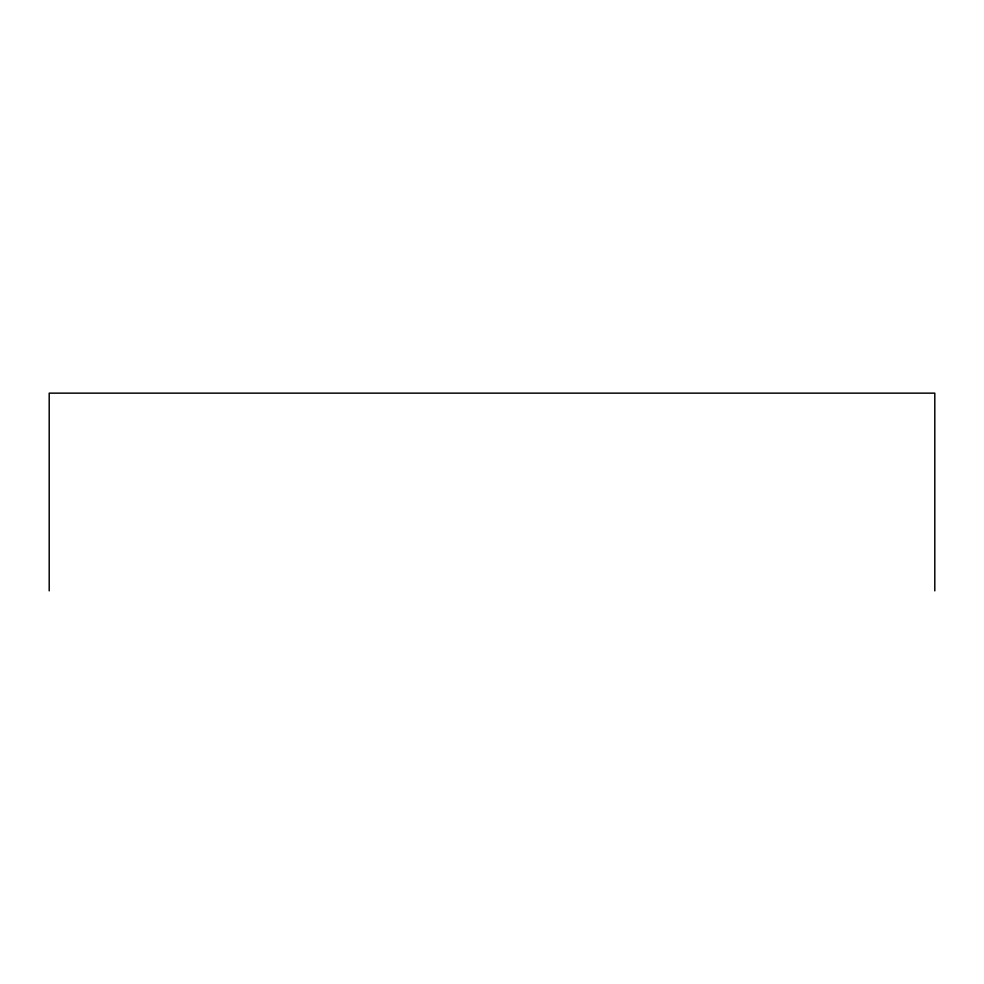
<?xml version="1.0" encoding="UTF-8"?>
<svg xmlns="http://www.w3.org/2000/svg" width="984" height="984" viewBox="0 0 984 984"><rect width="100%" height="100%" fill="white"/><g stroke="black" fill="none" stroke-linecap="round" stroke-linejoin="round"><path stroke-width="1.48" d="M934.8 590.855L934.8 393.145L49.2 393.145L49.2 590.855"/></g></svg>
